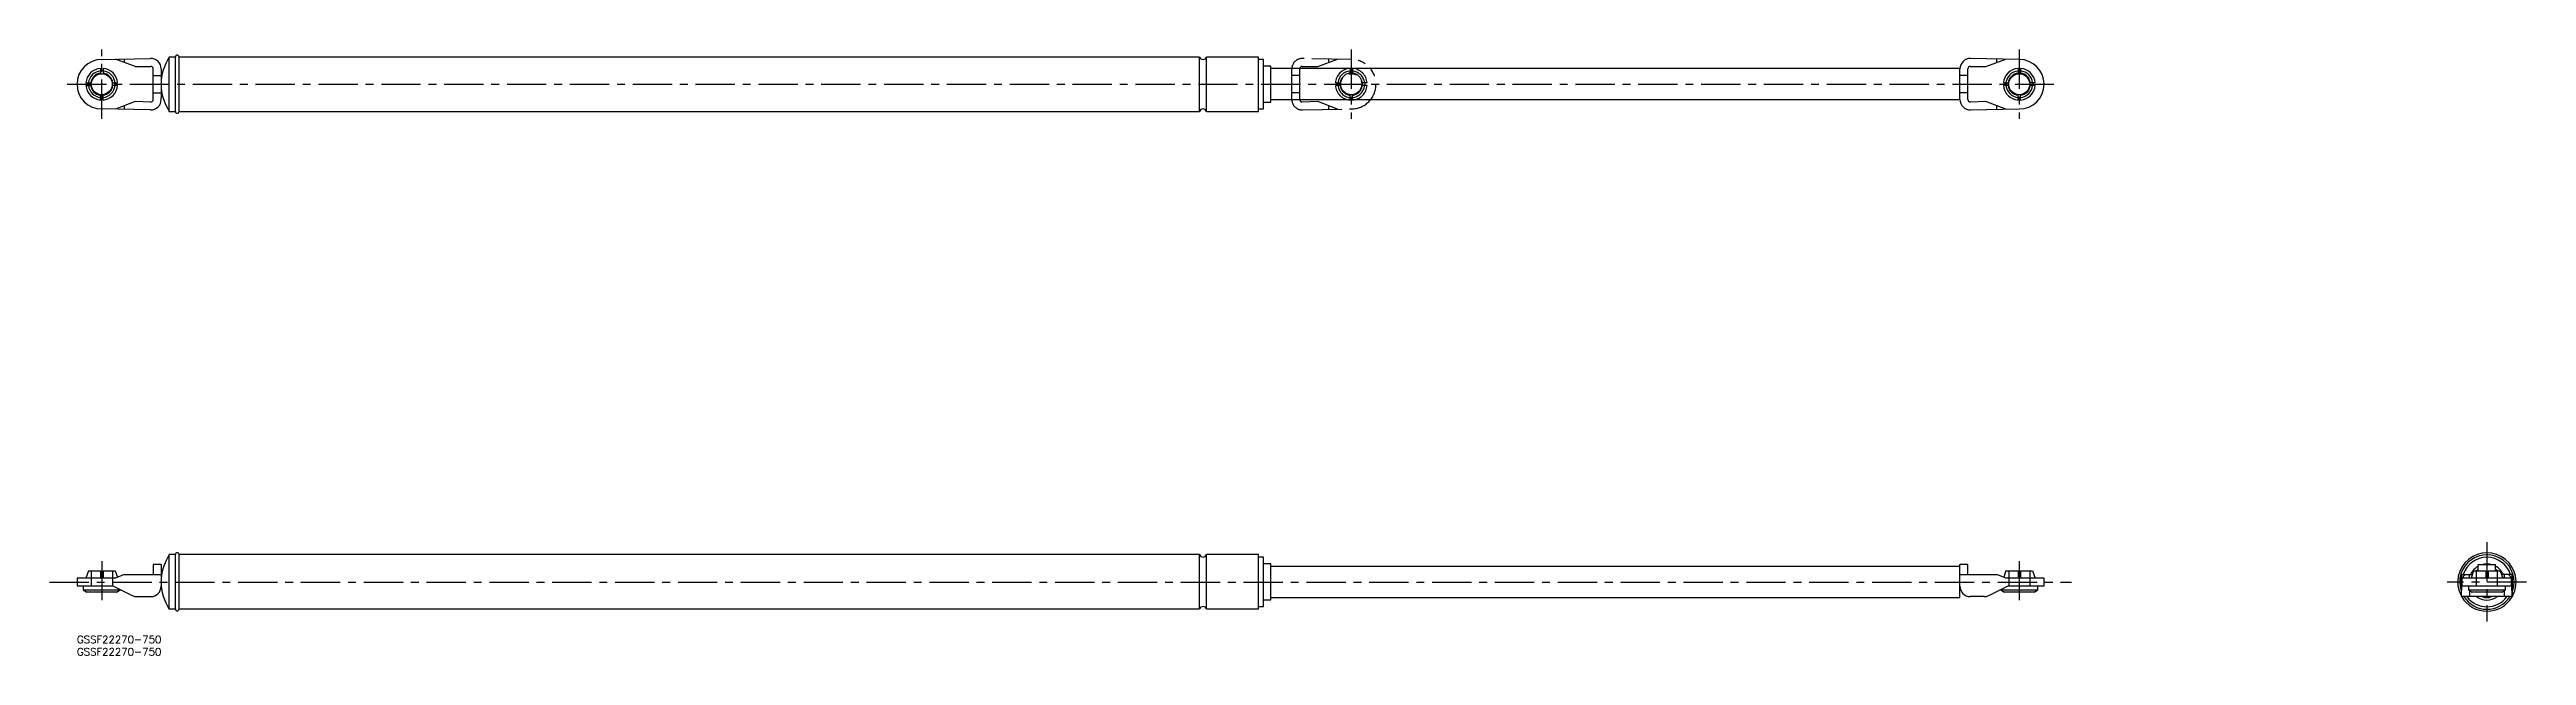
# Model space of a CAD drawing. Extents: x -11 to 990, y -8 to 237.
import ezdxf

# ---------------------------------------------------------------- set-up
doc = ezdxf.new("R2010")
doc.units = 0
doc.header["$LTSCALE"] = 0.5
for name, pattern in [('CENTER', [50.8, 31.75, -6.35, 6.35, -6.35]), ('DASHED', [19.05, 12.7, -6.35]), ('PHANTOM', [63.5, 31.75, -6.35, 6.35, -6.35, 6.35, -6.35])]:
    doc.linetypes.add(name, pattern=pattern)
for name, color, linetype in [('MSM_CENTER', 1, 'CENTER'), ('MSM_CONTINUOUS', 7, 'CONTINUOUS'), ('MSM_DASHED', 4, 'DASHED'), ('MSM_IMAGINARY', 6, 'PHANTOM'), ('MSM_PART_NUMBER', 7, 'CONTINUOUS')]:
    doc.layers.add(name, color=color, linetype=linetype)
doc.styles.get("Standard").update_dxf_attribs({"font": 'txt.shx', "height": 3, "bigfont": 'bigfont.shx'})

# ---------------------------------------------------------------- blocks, each defined once
blk = doc.blocks.new('*U21')
at = {"layer": 'MSM_PART_NUMBER'}
blk.add_text('GSSF22270-750', height=3, dxfattribs=at).set_placement((0, -3))
blk = doc.blocks.new('*U22')
at = {"layer": 'MSM_PART_NUMBER'}
blk.add_text('GSSF22270-750', height=3, dxfattribs=at).set_placement((0, -8))

msp = doc.modelspace()

# ---------------------------------------------------------------- linework, layer by layer
at = {"layer": 'MSM_CENTER'}
for p, q in [((10, 209), (10, 237)), ((515, 237), (515, 209)), ((785, 237), (785, 209)), ((-4, 223), (799, 223)), ((10, 30.2), (10, 13.6)), ((785, 30.2), (785, 13.6)), ((974, 37.8), (974, 5.7)), ((-11.1, 21.7), (806.1, 21.7)), ((990, 21.7), (958, 21.7))]:
    msp.add_line(p, q, dxfattribs=at)
at = {"layer": 'MSM_CONTINUOUS'}
for p, q in [((10, 233), (29.7, 233.4)), ((23.5, 230.1), (15.5, 233.1)), ((19.1, 233.2), (19.1, 231.8)), ((39.8, 234), (37.3, 234)), ((37.3, 212), (37.3, 234)), ((39.8, 212), (39.8, 234)), ((453.7, 234), (41.3, 234)), ((41.3, 212), (41.3, 234)), ((453.7, 212), (453.7, 234)), ((456.5, 212), (456.5, 234)), ((477.5, 234), (456.5, 234)), ((477.5, 212), (477.5, 234)), ((479.5, 233), (477.5, 233)), ((479.5, 213), (479.5, 233)), ((482.5, 230.3), (479.5, 230.3)), ((482.5, 215.7), (482.5, 230.3)), ((785, 233), (765.3, 233.4)), ((771.5, 230.1), (779.5, 233.1)), ((775.9, 231.8), (775.9, 233.2)), ((3.6, 223.5), (5.8, 223.5)), ((3.6, 222.5), (5.8, 222.5)), ((4.5, 223), (4.5, 223.5)), ((4.5, 222.5), (4.5, 223)), ((9.5, 229.4), (9.5, 227.3)), ((10.5, 229.4), (10.5, 227.3)), ((14.2, 223.5), (16.4, 223.5)), ((16.4, 222.5), (14.2, 222.5)), ((23.5, 230.1), (29.8, 230.2)), ((30.8, 216.8), (30.8, 229.2)), ((30.8, 226.5), (34, 226.5)), ((34, 229.2), (34, 217.5)), ((761, 229.3), (482.5, 229.3)), ((761, 216.8), (761, 229.2)), ((764.2, 226.5), (761, 226.5)), ((764.2, 216.8), (764.2, 229.2)), ((765.2, 230.2), (771.5, 230.1)), ((778.6, 223.5), (780.8, 223.5)), ((780.8, 222.5), (778.6, 222.5)), ((784.5, 229.4), (784.5, 227.3)), ((785.5, 229.4), (785.5, 227.3)), ((791.4, 223.5), (789.2, 223.5)), ((791.4, 222.5), (789.2, 222.5)), ((790.5, 223.5), (790.5, 223)), ((790.5, 223), (790.5, 222.5)), ((9.5, 216.6), (9.5, 218.8)), ((29.7, 212.6), (10, 213)), ((10.5, 216.6), (10.5, 218.8)), ((23.5, 216), (15.5, 212.9)), ((19.1, 214.3), (19.1, 212.8)), ((29.8, 215.8), (23.5, 216)), ((30.8, 219.5), (34, 219.5)), ((34, 216.8), (34, 217.5)), ((37.3, 212), (39.8, 212)), ((41.3, 212), (453.7, 212)), ((456.5, 212), (477.5, 212)), ((477.5, 213), (479.5, 213)), ((479.5, 215.7), (482.5, 215.7)), ((482.5, 216.8), (761, 216.8)), ((764.2, 219.5), (761, 219.5)), ((771.5, 216), (765.2, 215.8)), ((765.3, 212.6), (785, 213)), ((779.5, 212.9), (771.5, 216)), ((775.9, 212.8), (775.9, 214.3)), ((784.5, 216.6), (784.5, 218.8)), ((785.5, 216.6), (785.5, 218.8)), ((39.8, 32.8), (37.3, 32.8)), ((37.3, 10.8), (37.3, 32.8)), ((39.8, 10.8), (39.8, 32.8)), ((453.7, 32.8), (41.3, 32.8)), ((41.3, 10.8), (41.3, 32.8)), ((453.7, 10.8), (453.7, 32.8)), ((477.5, 32.8), (456.5, 32.8)), ((456.5, 10.8), (456.5, 32.8)), ((477.5, 10.8), (477.5, 32.8)), ((479.5, 31.8), (477.5, 31.8)), ((479.5, 11.8), (479.5, 31.8)), ((0, 23.3), (0, 20.2)), ((15.5, 23.3), (0, 23.3)), ((0, 20.2), (14.5, 20.2)), ((2.5, 20.2), (2.5, 18.6)), ((4.6, 26.2), (3.6, 23.3)), ((4.6, 26.2), (9.5, 26.2)), ((9.5, 26.2), (9.5, 23.3)), ((10.5, 26.2), (15.4, 26.2)), ((10.5, 26.2), (10.5, 23.3)), ((14.5, 20.2), (22.3, 16.2)), ((15.4, 26.2), (16.3, 23.7)), ((19.1, 24.8), (15.5, 23.3)), ((19.1, 24.8), (34, 24.8)), ((34, 28.8), (30.8, 28.8)), ((30.8, 28.8), (30.8, 24.8)), ((34, 28.8), (34, 20)), ((482.5, 29.1), (479.5, 29.1)), ((482.5, 14.5), (482.5, 29.1)), ((761, 28), (482.5, 28)), ((761, 15.5), (761, 28.8)), ((764.2, 28.8), (761, 28.8)), ((761, 24.8), (775.9, 24.8)), ((764.2, 24.8), (764.2, 28.8)), ((772.7, 16.2), (780.5, 20.2)), ((779.5, 23.3), (775.9, 24.8)), ((779.6, 26.2), (778.7, 23.7)), ((795, 23.3), (779.5, 23.3)), ((779.6, 26.2), (784.5, 26.2)), ((780.5, 20.2), (795, 20.2)), ((784.5, 26.2), (784.5, 23.3)), ((785.5, 26.2), (790.4, 26.2)), ((785.5, 26.2), (785.5, 23.3)), ((790.4, 26.2), (791.4, 23.3)), ((792.5, 18.6), (792.5, 20.2)), ((795, 20.2), (795, 23.3)), ((963.6, 24.8), (963.6, 15.8)), ((963.6, 24.8), (968.1, 24.8)), ((963.7, 16.2), (963.9, 20.2)), ((963.9, 23.3), (963.8, 24.8)), ((965.2, 24.8), (963.9, 23.3)), ((984.1, 23.3), (963.9, 23.3)), ((963.9, 20.2), (984.1, 20.2)), ((964, 20.2), (964, 23.3)), ((966.5, 20.2), (966.5, 18.6)), ((966.9, 23.3), (966.9, 24.8)), ((968.6, 26.2), (967.6, 23.3)), ((968.6, 26.2), (973.5, 26.2)), ((970.5, 26.2), (970.5, 28.8)), ((970.5, 28.8), (977.5, 28.8)), ((973.5, 26.2), (973.5, 23.3)), ((974.5, 26.2), (979.4, 26.2)), ((974.5, 26.2), (974.5, 23.3)), ((977.5, 26.2), (977.5, 28.8)), ((979.4, 26.2), (980.4, 23.3)), ((984.4, 24.8), (979.9, 24.8)), ((981.1, 23.3), (981.1, 24.8)), ((981.5, 18.6), (981.5, 20.2)), ((982.7, 24.8), (984.1, 23.3)), ((984, 20.2), (984, 23.3)), ((984.1, 23.3), (984.2, 24.8)), ((984.2, 16.2), (984.1, 20.2)), ((984.4, 15.8), (984.4, 24.8)), ((2.5, 18.6), (4, 17.6)), ((2.5, 18.6), (17.5, 18.6)), ((16, 17.6), (4, 17.6)), ((16, 17.6), (17.5, 18.6)), ((17.5, 18.6), (17.5, 18.6)), ((24.2, 15.8), (29.8, 15.8)), ((37.3, 10.8), (39.8, 10.8)), ((41.3, 10.8), (453.7, 10.8)), ((456.5, 10.8), (477.5, 10.8)), ((477.5, 11.8), (479.5, 11.8)), ((479.5, 14.5), (482.5, 14.5)), ((482.5, 15.5), (761, 15.5)), ((770.8, 15.8), (765.2, 15.8)), ((777.5, 18.6), (777.5, 18.6)), ((777.5, 18.6), (779, 17.6)), ((777.5, 18.6), (792.5, 18.6)), ((791, 17.6), (779, 17.6)), ((791, 17.6), (792.5, 18.6)), ((984.4, 15.8), (963.6, 15.8)), ((966.5, 18.6), (968, 17.6)), ((966.5, 18.6), (981.5, 18.6)), ((967, 18.2), (966.9, 16.2)), ((980, 17.6), (968, 17.6)), ((980, 17.6), (981.5, 18.6)), ((981, 18.2), (981, 16.2))]:
    msp.add_line(p, q, dxfattribs=at)
for points in [[(963.7, 15.8, 0), (963.7, 15.8, 0), (963.7, 15.8, 0), (963.7, 15.8, 0), (963.7, 15.8, 0), (963.7, 15.8, 0), (963.7, 15.8, 0), (963.7, 15.8, 0), (963.7, 15.8, 0), (963.7, 15.8, 0), (963.7, 15.8, 0), (963.7, 15.8, 0), (963.7, 15.8, 0), (963.7, 15.8, 0), (963.7, 15.8, 0), (963.7, 15.8, 0), (963.7, 15.8, 0), (963.7, 15.8, 0), (963.7, 15.8, 0), (963.7, 15.8, 0), (963.7, 15.8, 0), (963.7, 15.8, 0), (963.7, 15.8, 0), (963.7, 15.8, 0), (963.7, 15.8, 0), (963.7, 15.8, 0), (963.7, 15.8, 0), (963.7, 15.8, 0), (963.7, 15.8, 0), (963.7, 15.8, 0), (963.7, 15.8, 0), (963.7, 15.8, 0), (963.7, 15.8, 0), (963.7, 15.8, 0), (963.7, 15.8, 0), (963.7, 15.8, 0), (963.7, 15.8, 0), (963.7, 15.8, 0), (963.7, 15.8, 0), (963.7, 15.8, 0), (963.7, 15.8, 0), (963.7, 15.8, 0), (963.7, 15.8, 0), (963.7, 15.8, 0), (963.7, 15.8, 0), (963.7, 15.8, 0), (963.7, 15.8, 0), (963.7, 15.8, 0), (963.7, 15.8, 0), (963.7, 15.8, 0), (963.7, 15.8, 0), (963.7, 15.8, 0), (963.7, 15.8, 0), (963.7, 15.8, 0), (963.7, 15.8, 0), (963.7, 15.8, 0), (963.7, 15.8, 0), (963.7, 15.8, 0), (963.7, 15.8, 0), (963.7, 15.8, 0), (963.7, 15.9, 0), (963.7, 15.9, 0), (963.7, 15.9, 0), (963.7, 15.9, 0), (963.7, 15.9, 0), (963.7, 15.9, 0), (963.7, 15.9, 0), (963.7, 15.9, 0), (963.7, 15.9, 0), (963.7, 15.9, 0), (963.7, 15.9, 0), (963.7, 15.9, 0), (963.7, 15.9, 0), (963.7, 15.9, 0), (963.7, 15.9, 0), (963.7, 15.9, 0), (963.7, 15.9, 0), (963.7, 15.9, 0), (963.7, 15.9, 0), (963.7, 15.9, 0), (963.7, 15.9, 0), (963.7, 15.9, 0), (963.7, 15.9, 0), (963.7, 15.9, 0), (963.7, 15.9, 0), (963.7, 16, 0), (963.7, 16, 0), (963.7, 16, 0), (963.7, 16, 0), (963.7, 16, 0), (963.7, 16, 0), (963.7, 16, 0), (963.7, 16, 0), (963.7, 16, 0), (963.7, 16, 0), (963.7, 16, 0), (963.7, 16, 0), (963.7, 16, 0), (963.7, 16, 0), (963.7, 16, 0), (963.7, 16, 0), (963.7, 16, 0), (963.7, 16, 0), (963.7, 16, 0), (963.7, 16.1, 0), (963.7, 16.1, 0), (963.7, 16.1, 0), (963.7, 16.1, 0), (963.7, 16.1, 0), (963.7, 16.1, 0), (963.7, 16.1, 0), (963.7, 16.1, 0), (963.7, 16.1, 0), (963.7, 16.1, 0), (963.7, 16.1, 0), (963.7, 16.1, 0), (963.7, 16.1, 0), (963.7, 16.1, 0), (963.7, 16.1, 0), (963.7, 16.1, 0), (963.7, 16.2, 0), (963.7, 16.2, 0), (963.7, 16.2, 0), (963.7, 16.2, 0), (963.7, 16.2, 0), (963.7, 16.2, 0), (963.7, 16.2, 0), (963.7, 16.2, 0), (963.7, 16.2, 0)], [(984.2, 16.2, 0), (984.2, 16.2, 0), (984.2, 16.2, 0), (984.2, 16.2, 0), (984.2, 16.2, 0), (984.2, 16.2, 0), (984.2, 16.2, 0), (984.2, 16.2, 0), (984.2, 16.2, 0), (984.2, 16.1, 0), (984.2, 16.1, 0), (984.2, 16.1, 0), (984.2, 16.1, 0), (984.2, 16.1, 0), (984.2, 16.1, 0), (984.2, 16.1, 0), (984.2, 16.1, 0), (984.2, 16.1, 0), (984.2, 16.1, 0), (984.2, 16.1, 0), (984.2, 16.1, 0), (984.2, 16.1, 0), (984.2, 16.1, 0), (984.2, 16.1, 0), (984.2, 16.1, 0), (984.2, 16, 0), (984.2, 16, 0), (984.2, 16, 0), (984.2, 16, 0), (984.2, 16, 0), (984.2, 16, 0), (984.3, 16, 0), (984.3, 16, 0), (984.3, 16, 0), (984.3, 16, 0), (984.3, 16, 0), (984.3, 16, 0), (984.3, 16, 0), (984.3, 16, 0), (984.3, 16, 0), (984.3, 16, 0), (984.3, 16, 0), (984.3, 16, 0), (984.3, 16, 0), (984.3, 15.9, 0), (984.3, 15.9, 0), (984.3, 15.9, 0), (984.3, 15.9, 0), (984.3, 15.9, 0), (984.3, 15.9, 0), (984.3, 15.9, 0), (984.3, 15.9, 0), (984.3, 15.9, 0), (984.3, 15.9, 0), (984.3, 15.9, 0), (984.3, 15.9, 0), (984.3, 15.9, 0), (984.3, 15.9, 0), (984.3, 15.9, 0), (984.3, 15.9, 0), (984.3, 15.9, 0), (984.3, 15.9, 0), (984.3, 15.9, 0), (984.3, 15.9, 0), (984.3, 15.9, 0), (984.3, 15.9, 0), (984.3, 15.9, 0), (984.3, 15.9, 0), (984.3, 15.9, 0), (984.3, 15.8, 0), (984.3, 15.8, 0), (984.3, 15.8, 0), (984.3, 15.8, 0), (984.3, 15.8, 0), (984.3, 15.8, 0), (984.3, 15.8, 0), (984.3, 15.8, 0), (984.3, 15.8, 0), (984.3, 15.8, 0), (984.3, 15.8, 0), (984.3, 15.8, 0), (984.3, 15.8, 0), (984.3, 15.8, 0), (984.3, 15.8, 0), (984.3, 15.8, 0), (984.3, 15.8, 0), (984.3, 15.8, 0), (984.3, 15.8, 0), (984.3, 15.8, 0), (984.3, 15.8, 0), (984.3, 15.8, 0), (984.3, 15.8, 0), (984.3, 15.8, 0), (984.3, 15.8, 0), (984.3, 15.8, 0), (984.3, 15.8, 0), (984.3, 15.8, 0), (984.3, 15.8, 0), (984.3, 15.8, 0), (984.3, 15.8, 0), (984.3, 15.8, 0), (984.3, 15.8, 0), (984.3, 15.8, 0), (984.3, 15.8, 0), (984.3, 15.8, 0), (984.3, 15.8, 0), (984.3, 15.8, 0), (984.3, 15.8, 0), (984.3, 15.8, 0), (984.3, 15.8, 0), (984.3, 15.8, 0), (984.3, 15.8, 0), (984.3, 15.8, 0), (984.3, 15.8, 0), (984.3, 15.8, 0), (984.3, 15.8, 0), (984.3, 15.8, 0), (984.3, 15.8, 0), (984.3, 15.8, 0), (984.3, 15.8, 0), (984.3, 15.8, 0), (984.3, 15.8, 0), (984.3, 15.8, 0), (984.3, 15.8, 0), (984.3, 15.8, 0), (984.3, 15.8, 0), (984.3, 15.8, 0), (984.3, 15.8, 0), (984.3, 15.8, 0)]]:
    msp.add_polyline3d(points, dxfattribs=at)
for centre in [(10, 223), (785, 223)]:
    msp.add_circle(centre, 4.25, dxfattribs=at)
for centre, radius, start, end in [((10, 223), 10, 90, 270), ((29.8, 229.2), 4.2, 0, 91.1935), ((54, 223), 20, 146.633, 213.367), ((40.5, 234), 0.75, 0, 180), ((455.1, 234.5), 1.5, 199.4712, 340.5288), ((765.2, 229.2), 4.2, 88.8065, 180), ((785, 223), 10, 270, 90), ((10, 223), 6.44, 94.4541, 175.5459), ((10, 223), 6.44, 184.4541, 265.5459), ((10, 223), 5.4, 95.3128, 174.6872), ((10, 223), 5.4, 185.3128, 264.6872), ((10, 223), 4.5, 96.3794, 173.6206), ((10, 223), 4.5, 186.3794, 263.6206), ((10, 223), 5.5, 84.7841, 95.2159), ((10, 223), 6.44, 4.4541, 85.5459), ((10, 223), 5.4, 5.3128, 84.6872), ((10, 223), 4.5, 6.3794, 83.6206), ((10, 223), 6.44, 274.4541, 355.5459), ((10, 223), 5.4, 275.3128, 354.6872), ((10, 223), 4.5, 276.3794, 353.6206), ((10.1, 223), 5.41, 354.7119, 5.3083), ((29.8, 229.2), 1, 0, 91.1935), ((765.2, 229.2), 1, 88.8065, 180), ((785, 223), 6.44, 94.4541, 175.5459), ((785, 223), 6.44, 184.4541, 265.5459), ((784.9, 223), 5.41, 174.7119, 185.3083), ((785, 223), 5.4, 95.3128, 174.6872), ((785, 223), 5.4, 185.3128, 264.6872), ((785, 223), 4.5, 96.3794, 173.6206), ((785, 223), 4.5, 186.3794, 263.6206), ((785, 223), 5.5, 84.7841, 95.2159), ((785, 223), 6.44, 4.4541, 85.5459), ((785, 223), 5.4, 5.3128, 84.6872), ((785, 223), 4.5, 6.3794, 83.6206), ((785, 223), 4.5, 276.3794, 353.6206), ((785, 223), 5.4, 275.3128, 354.6872), ((785, 223), 6.44, 274.4541, 355.5459), ((10, 223), 5.5, 264.7841, 275.2159), ((29.8, 216.8), 4.2, 268.8065, 0), ((29.8, 216.8), 1, 268.8065, 0), ((40.5, 212), 0.75, 180, 0), ((455.1, 211.5), 1.5, 19.4712, 160.5288), ((765.2, 216.8), 4.2, 180, 271.1935), ((765.2, 216.8), 1, 180, 271.1935), ((785, 223), 5.5, 264.7841, 275.2159), ((54, 21.7), 20, 146.633, 213.367), ((40.5, 32.8), 0.75, 0, 180), ((455.1, 33.3), 1.5, 199.4712, 340.5288), ((974, 21.7), 11.8, 332.3863, 207.6137), ((974, 21.7), 11, 341.1749, 198.8251), ((974, 21.7), 10, 17.4576, 162.5424), ((974, 21.7), 7.3, 118.6496, 155.7349), ((974, 21.7), 6.25, 124.0558, 135.2512), ((974, 21.7), 7.3, 73.517, 106.483), ((974, 21.7), 7.3, 24.2651, 61.3504), ((974, 21.7), 6.25, 44.7488, 55.9442), ((24.2, 20), 4.2, 243.0341, 270), ((29.8, 20), 4.2, 270, 0), ((40.5, 10.8), 0.75, 180, 0), ((455.1, 10.3), 1.5, 19.4712, 160.5288), ((765.2, 20), 4.2, 180, 270), ((770.8, 20), 4.2, 270, 296.9659), ((974, 21.7), 11.8, 210.7064, 329.2936), ((974, 21.7), 11, 213.0557, 326.9443), ((974, 21.7), 10, 216.8699, 323.1301), ((974, 21.7), 7.3, 235.2772, 304.7228), ((974, 21.7), 6.25, 253.7398, 286.2602)]:
    msp.add_arc(centre, radius, start, end, dxfattribs=at)
at = {"layer": 'MSM_DASHED'}
for p, q in [((5.7, 26.2), (5.7, 17.6)), ((14.3, 26.2), (14.3, 17.6)), ((780.8, 26.2), (780.8, 17.6)), ((789.3, 26.2), (789.3, 17.6)), ((969.7, 26.2), (969.7, 17.6)), ((978.2, 26.2), (978.2, 17.6))]:
    msp.add_line(p, q, dxfattribs=at)
at = {"layer": 'MSM_IMAGINARY'}
for p, q in [((515, 233), (495.3, 233.4)), ((501.5, 230.1), (509.5, 233.1)), ((505.9, 231.8), (505.9, 233.2)), ((491, 216.8), (491, 229.2)), ((494.2, 226.5), (491, 226.5)), ((494.2, 216.8), (494.2, 229.2)), ((495.2, 230.2), (501.5, 230.1)), ((508.6, 223.5), (510.8, 223.5)), ((510.8, 222.5), (508.6, 222.5)), ((514.5, 229.4), (514.5, 227.3)), ((515.5, 229.4), (515.5, 227.3)), ((521.4, 223.5), (519.2, 223.5)), ((521.4, 222.5), (519.2, 222.5)), ((520.5, 223.5), (520.5, 223)), ((520.5, 223), (520.5, 222.5)), ((494.2, 219.5), (491, 219.5)), ((501.5, 216), (495.2, 215.8)), ((495.3, 212.6), (515, 213)), ((509.5, 212.9), (501.5, 216)), ((505.9, 212.8), (505.9, 214.3)), ((514.5, 216.6), (514.5, 218.8)), ((515.5, 216.6), (515.5, 218.8))]:
    msp.add_line(p, q, dxfattribs=at)
msp.add_circle((515, 223), 4.25, dxfattribs=at)
for centre, radius, start, end in [((495.2, 229.2), 4.2, 88.8065, 180), ((515, 223), 10, 270, 90), ((495.2, 229.2), 1, 88.8065, 180), ((515, 223), 6.44, 94.4541, 175.5459), ((515, 223), 6.44, 184.4541, 265.5459), ((514.9, 223), 5.41, 174.7119, 185.3083), ((515, 223), 5.4, 95.3128, 174.6872), ((515, 223), 5.4, 185.3128, 264.6872), ((515, 223), 4.5, 96.3794, 173.6206), ((515, 223), 4.5, 186.3794, 263.6206), ((515, 223), 5.5, 84.7841, 95.2159), ((515, 223), 6.44, 4.4541, 85.5459), ((515, 223), 5.4, 5.3128, 84.6872), ((515, 223), 4.5, 6.3794, 83.6206), ((515, 223), 4.5, 276.3794, 353.6206), ((515, 223), 5.4, 275.3128, 354.6872), ((515, 223), 6.44, 274.4541, 355.5459), ((495.2, 216.8), 4.2, 180, 271.1935), ((495.2, 216.8), 1, 180, 271.1935), ((515, 223), 5.5, 264.7841, 275.2159)]:
    msp.add_arc(centre, radius, start, end, dxfattribs=at)

# ---------------------------------------------------------------- block references
at = {"layer": 'MSM_CONTINUOUS'}
for name in ['*U21', '*U22']:
    msp.add_blockref(name, (0, 0), dxfattribs=at)

doc.saveas('drawing.dxf')
